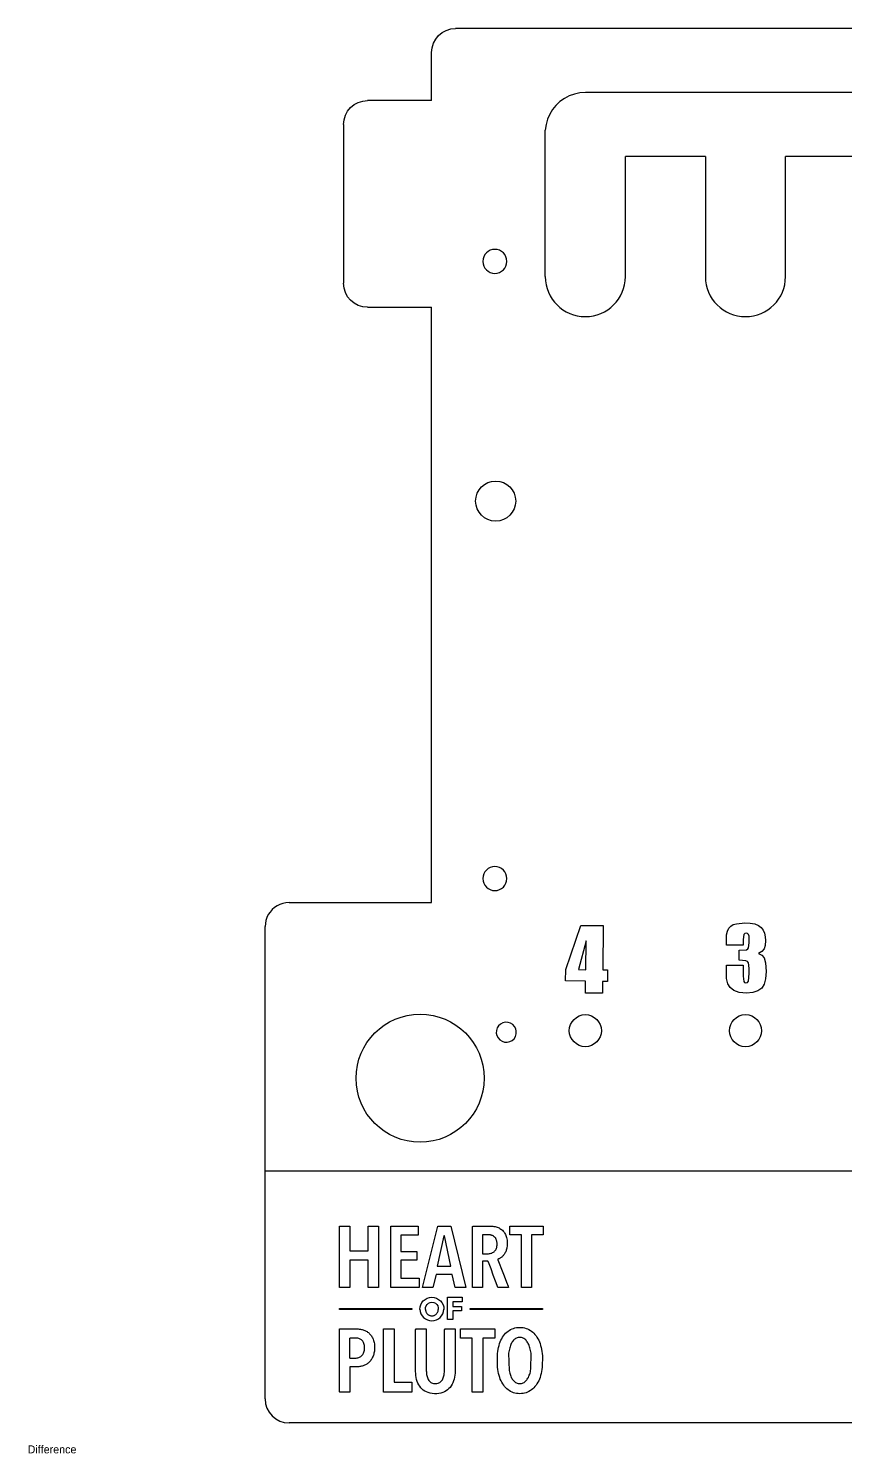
# Model space of a CAD drawing. Header units: millimetres. Extents: x -658 to 1307, y -81 to 472.
# Drawn here: x 0.1 to 102.2, y 0 to 178 of the extents above; entities that cross this region are included whole.
import ezdxf

# ---------------------------------------------------------------- set-up
doc = ezdxf.new("R2010")
doc.units = ezdxf.units.MM
doc.layers.get('0').update_dxf_attribs({"true_color": 0xffffff})

# ---------------------------------------------------------------- blocks, each defined once
blk = doc.blocks.new('3')
for p, q in [((0.19, 3.98, 0.03), (0.21, 4.31, 0.03)), ((0.21, 4.31, 0.03), (0.27, 4.58, 0.03)), ((0.27, 4.58, 0.03), (0.37, 4.79, 0.03)), ((0.37, 4.79, 0.03), (0.51, 4.95, 0.03)), ((0.51, 4.95, 0.03), (0.7, 5.06, 0.03)), ((0.7, 5.06, 0.03), (0.94, 5.13, 0.03)), ((0.94, 5.13, 0.03), (1.55, 5.2, 0.03)), ((1.48, 4.34, 0.03), (1.43, 3.96, 0.03)), ((1.55, 4.4, 0.03), (1.48, 4.34, 0.03)), ((1.55, 5.2, 0.03), (1.96, 5.18, 0.03)), ((1.66, 4.43, 0.03), (1.55, 4.4, 0.03)), ((1.76, 4.4, 0.03), (1.66, 4.43, 0.03)), ((1.83, 4.34, 0.03), (1.76, 4.4, 0.03)), ((1.87, 4.21, 0.03), (1.83, 4.34, 0.03)), ((1.88, 4, 0.03), (1.87, 4.21, 0.03)), ((1.96, 5.18, 0.03), (2.3, 5.11, 0.03)), ((2.3, 5.11, 0.03), (2.57, 5, 0.03)), ((2.57, 5, 0.03), (2.76, 4.85, 0.03)), ((2.76, 4.85, 0.03), (2.9, 4.66, 0.03)), ((2.9, 4.66, 0.03), (3, 4.43, 0.03)), ((3, 4.43, 0.03), (3.06, 4.17, 0.03)), ((0.19, 3.55, 0.03), (0.19, 3.98, 0.03)), ((1.43, 3.55, 0.03), (0.19, 3.55, 0.03)), ((1.13, 3.18, 0.03), (1.68, 3.21, 0.03)), ((1.13, 2.45, 0.03), (1.13, 3.18, 0.03)), ((1.43, 3.96, 0.03), (1.43, 3.55, 0.03)), ((1.68, 3.21, 0.03), (1.77, 3.27, 0.03)), ((1.77, 3.27, 0.03), (1.83, 3.36, 0.03)), ((1.83, 3.36, 0.03), (1.88, 3.72, 0.03)), ((1.88, 3.72, 0.03), (1.88, 4, 0.03)), ((2.97, 3.27, 0.03), (2.81, 3.09, 0.03)), ((3.05, 3.52, 0.03), (2.97, 3.27, 0.03)), ((3.08, 3.88, 0.03), (3.05, 3.52, 0.03)), ((3.06, 4.17, 0.03), (3.08, 3.88, 0.03)), ((1.62, 2.4, 0.03), (1.13, 2.45, 0.03)), ((1.74, 2.34, 0.03), (1.62, 2.4, 0.03)), ((1.82, 2.23, 0.03), (1.74, 2.34, 0.03)), ((1.86, 2.06, 0.03), (1.82, 2.23, 0.03)), ((2.81, 3.09, 0.03), (2.57, 2.93, 0.03)), ((2.57, 2.93, 0.03), (2.81, 2.81, 0.03)), ((2.81, 2.81, 0.03), (2.99, 2.62, 0.03)), ((2.99, 2.62, 0.03), (3.09, 2.25, 0.03)), ((3.09, 2.25, 0.03), (3.13, 1.6, 0.03)), ((0.19, 1.69, 0.03), (0.19, 2.08, 0.03)), ((0.19, 2.08, 0.03), (1.43, 2.08, 0.03)), ((0.21, 1.08, 0.03), (0.19, 1.69, 0.03)), ((0.29, 0.69, 0.03), (0.21, 1.08, 0.03)), ((1.43, 2.08, 0.03), (1.43, 1.27, 0.03)), ((1.43, 1.27, 0.03), (1.47, 0.86, 0.03)), ((1.83, 0.88, 0.03), (1.88, 1.46, 0.03)), ((1.88, 1.81, 0.03), (1.86, 2.06, 0.03)), ((1.88, 1.46, 0.03), (1.88, 1.81, 0.03)), ((3.09, 1.07, 0.03), (2.99, 0.67, 0.03)), ((3.13, 1.6, 0.03), (3.09, 1.07, 0.03)), ((0.46, 0.42, 0.03), (0.29, 0.69, 0.03)), ((0.74, 0.2, 0.03), (0.46, 0.42, 0.03)), ((1.14, 0.05, 0.03), (0.74, 0.2, 0.03)), ((1.67, 0, 0.03), (1.14, 0.05, 0.03)), ((1.47, 0.86, 0.03), (1.53, 0.79, 0.03)), ((1.53, 0.79, 0.03), (1.64, 0.77, 0.03)), ((1.64, 0.77, 0.03), (1.76, 0.8, 0.03)), ((2.14, 0.04, 0.03), (1.67, 0, 0.03)), ((1.76, 0.8, 0.03), (1.83, 0.88, 0.03)), ((2.52, 0.17, 0.03), (2.14, 0.04, 0.03)), ((2.81, 0.38, 0.03), (2.52, 0.17, 0.03)), ((2.99, 0.67, 0.03), (2.81, 0.38, 0.03))]:
    blk.add_line(p, q)
blk = doc.blocks.new('4')
for p, q in [((1.11, 5, 0.03), (2.77, 5, 0.03)), ((2.77, 5, 0.03), (2.77, 1.73, 0.03)), ((1.52, 3.86, 0.03), (0.97, 1.73, 0.03)), ((1.52, 1.73, 0.03), (1.52, 3.86, 0.03)), ((0.97, 1.73, 0.03), (1.52, 1.73, 0.03)), ((2.77, 1.73, 0.03), (3.12, 1.73, 0.03)), ((3.12, 1.73, 0.03), (3.12, 0.88, 0.03)), ((1.52, 0.88, 0.03), (0.04, 0.88, 0.03)), ((1.52, 0, 0.03), (1.52, 0.88, 0.03)), ((2.77, 0, 0.03), (1.52, 0, 0.03)), ((3.12, 0.88, 0.03), (2.77, 0.88, 0.03)), ((2.77, 0.88, 0.03), (2.77, 0, 0.03))]:
    blk.add_line(p, q)
blk.add_polyline3d([(0.04, 0.88, 0.03), (0.04, 1.73, 0.03), (1.11, 5, 0.03)])
blk = doc.blocks.new('Component_13')
for p, q in [((0, 13.28), (0, 20.93)), ((0, 20.93), (1.29, 20.93)), ((1.29, 20.93), (1.29, 17.83)), ((3.58, 17.83), (3.58, 20.93)), ((3.58, 20.93), (4.87, 20.93)), ((4.87, 20.93), (4.87, 13.28)), ((6.42, 13.28), (6.42, 20.93)), ((6.42, 20.93), (9.85, 20.93)), ((9.85, 19.79), (7.67, 19.79)), ((7.67, 19.79), (7.67, 17.75)), ((9.85, 20.93), (9.85, 19.79)), ((10.38, 13.28), (12.29, 20.93)), ((13.06, 19.71), (12.23, 15.91)), ((12.29, 20.93), (13.94, 20.93)), ((13.11, 19.71), (13.06, 19.71)), ((13.92, 15.91), (13.11, 19.71)), ((13.94, 20.93), (15.81, 13.28)), ((16.61, 20.9), (16.7, 20.93)), ((16.61, 20.14), (16.61, 20.9)), ((16.61, 18.67), (16.61, 20.14)), ((16.7, 20.93), (17.03, 20.93)), ((17.03, 20.93), (17.51, 20.93)), ((17.51, 20.93), (18.03, 20.93)), ((17.88, 19.85), (17.87, 19.65)), ((17.87, 19.65), (17.87, 19.34)), ((17.94, 19.85), (17.88, 19.85)), ((18.04, 19.85), (17.94, 19.85)), ((18.03, 20.93), (18.48, 20.93)), ((18.17, 19.85), (18.04, 19.85)), ((18.3, 19.85), (18.17, 19.85)), ((18.43, 19.85), (18.3, 19.85)), ((18.53, 19.85), (18.43, 19.85)), ((18.48, 20.93), (18.76, 20.93)), ((18.59, 19.85), (18.53, 19.85)), ((18.62, 19.85), (18.59, 19.85)), ((18.67, 19.85), (18.62, 19.85)), ((18.72, 19.85), (18.67, 19.85)), ((18.77, 19.84), (18.72, 19.85)), ((18.76, 20.93), (18.87, 20.93)), ((18.82, 19.84), (18.77, 19.84)), ((18.86, 19.83), (18.82, 19.84)), ((18.91, 19.82), (18.86, 19.83)), ((18.87, 20.93), (19.02, 20.93)), ((18.96, 19.81), (18.91, 19.82)), ((19.01, 19.79), (18.96, 19.81)), ((19.05, 19.78), (19.01, 19.79)), ((19.02, 20.93), (19.17, 20.91)), ((19.1, 19.76), (19.05, 19.78)), ((19.14, 19.74), (19.1, 19.76)), ((19.19, 19.72), (19.14, 19.74)), ((19.17, 20.91), (19.31, 20.89)), ((19.23, 19.69), (19.19, 19.72)), ((19.27, 19.67), (19.23, 19.69)), ((19.31, 19.64), (19.27, 19.67)), ((19.31, 20.89), (19.44, 20.87)), ((19.35, 19.61), (19.31, 19.64)), ((19.39, 19.57), (19.35, 19.61)), ((19.44, 20.87), (19.58, 20.84)), ((19.58, 20.84), (19.7, 20.8)), ((19.7, 20.8), (19.83, 20.75)), ((19.83, 20.75), (19.95, 20.7)), ((19.95, 20.7), (20.06, 20.64)), ((20.06, 20.64), (20.16, 20.57)), ((20.16, 20.57), (20.26, 20.5)), ((20.26, 20.5), (20.36, 20.41)), ((20.36, 20.41), (20.45, 20.32)), ((20.45, 20.32), (20.53, 20.23)), ((20.53, 20.23), (20.61, 20.12)), ((20.61, 20.12), (20.67, 20.01)), ((20.67, 20.01), (20.74, 19.89)), ((20.74, 19.89), (20.79, 19.76)), ((20.79, 19.76), (20.84, 19.63)), ((20.84, 19.63), (20.89, 19.49)), ((21.29, 19.83), (21.29, 20.93)), ((21.29, 20.93), (25.45, 20.93)), ((22.73, 19.83), (21.29, 19.83)), ((22.73, 13.28), (22.73, 19.83)), ((25.45, 19.83), (24.01, 19.83)), ((24.01, 19.83), (24.01, 13.28)), ((25.45, 20.93), (25.45, 19.83)), ((1.29, 17.83), (3.58, 17.83)), ((16.61, 16.87), (16.61, 18.67)), ((17.87, 19.34), (17.87, 18.94)), ((17.87, 18.94), (17.87, 18.5)), ((17.87, 18.5), (17.87, 18.09)), ((17.87, 18.09), (17.87, 17.75)), ((19.42, 19.54), (19.39, 19.57)), ((19.39, 17.8), (19.46, 17.88)), ((19.46, 19.49), (19.42, 19.54)), ((19.49, 19.45), (19.46, 19.49)), ((19.46, 17.88), (19.53, 17.97)), ((19.52, 19.41), (19.49, 19.45)), ((19.55, 19.36), (19.52, 19.41)), ((19.53, 17.97), (19.58, 18.06)), ((19.57, 19.31), (19.55, 19.36)), ((19.6, 19.25), (19.57, 19.31)), ((19.58, 18.06), (19.62, 18.17)), ((19.62, 19.19), (19.6, 19.25)), ((19.64, 19.13), (19.62, 19.19)), ((19.62, 18.17), (19.65, 18.28)), ((19.66, 19.06), (19.64, 19.13)), ((19.65, 18.28), (19.68, 18.41)), ((19.67, 19), (19.66, 19.06)), ((19.68, 18.92), (19.67, 19)), ((19.69, 18.85), (19.68, 18.92)), ((19.68, 18.41), (19.69, 18.54)), ((19.69, 18.77), (19.69, 18.85)), ((19.69, 18.68), (19.69, 18.77)), ((19.69, 18.54), (19.69, 18.68)), ((20.81, 17.83), (20.77, 17.73)), ((20.85, 17.94), (20.81, 17.83)), ((20.88, 18.05), (20.85, 17.94)), ((20.91, 18.16), (20.88, 18.05)), ((20.89, 19.49), (20.92, 19.34)), ((20.93, 18.28), (20.91, 18.16)), ((20.92, 19.34), (20.94, 19.18)), ((20.95, 18.41), (20.93, 18.28)), ((20.94, 19.18), (20.96, 19.01)), ((20.96, 18.54), (20.95, 18.41)), ((20.96, 19.01), (20.97, 18.84)), ((20.97, 18.68), (20.96, 18.54)), ((20.97, 18.84), (20.97, 18.68)), ((3.58, 16.67), (1.29, 16.67)), ((1.29, 16.67), (1.29, 13.28)), ((3.58, 13.28), (3.58, 16.67)), ((7.67, 17.75), (9.69, 17.75)), ((9.69, 16.69), (7.67, 16.69)), ((7.67, 16.69), (7.67, 14.43)), ((9.69, 17.75), (9.69, 16.69)), ((16.61, 15.13), (16.61, 16.87)), ((17.87, 17.75), (17.87, 17.54)), ((17.87, 17.54), (17.87, 17.49)), ((17.87, 17.49), (17.92, 17.49)), ((17.88, 16.54), (17.87, 16.48)), ((17.87, 16.48), (17.87, 16.07)), ((17.87, 16.07), (17.87, 15.39)), ((17.97, 16.54), (17.88, 16.54)), ((17.92, 17.49), (18.01, 17.49)), ((18.12, 16.54), (17.97, 16.54)), ((18.01, 17.49), (18.14, 17.49)), ((18.29, 16.54), (18.12, 16.54)), ((18.14, 17.49), (18.27, 17.49)), ((18.27, 17.49), (18.4, 17.49)), ((18.45, 16.54), (18.29, 16.54)), ((18.4, 17.49), (18.51, 17.49)), ((18.56, 16.54), (18.45, 16.54)), ((18.51, 17.49), (18.58, 17.49)), ((18.6, 16.53), (18.56, 16.54)), ((18.58, 17.49), (18.63, 17.49)), ((18.71, 16.2), (18.6, 16.53)), ((18.63, 17.49), (18.74, 17.5)), ((18.94, 15.58), (18.71, 16.2)), ((18.74, 17.5), (18.85, 17.52)), ((18.85, 17.52), (18.95, 17.54)), ((18.95, 17.54), (19.05, 17.57)), ((19.05, 17.57), (19.14, 17.62)), ((19.14, 17.62), (19.23, 17.67)), ((19.23, 17.67), (19.32, 17.73)), ((19.32, 17.73), (19.39, 17.8)), ((19.8, 16.81), (19.79, 16.74)), ((19.79, 16.74), (19.97, 16.29)), ((19.87, 16.83), (19.8, 16.81)), ((19.94, 16.86), (19.87, 16.83)), ((20, 16.89), (19.94, 16.86)), ((19.97, 16.29), (20.25, 15.56)), ((20.07, 16.93), (20, 16.89)), ((20.14, 16.97), (20.07, 16.93)), ((20.2, 17.01), (20.14, 16.97)), ((20.27, 17.06), (20.2, 17.01)), ((20.33, 17.12), (20.27, 17.06)), ((20.39, 17.18), (20.33, 17.12)), ((20.46, 17.24), (20.39, 17.18)), ((20.51, 17.31), (20.46, 17.24)), ((20.57, 17.39), (20.51, 17.31)), ((20.62, 17.46), (20.57, 17.39)), ((20.67, 17.55), (20.62, 17.46)), ((20.72, 17.64), (20.67, 17.55)), ((20.77, 17.73), (20.72, 17.64)), ((7.67, 14.43), (9.96, 14.43)), ((9.96, 14.43), (9.96, 13.28)), ((12.07, 14.9), (11.68, 13.28)), ((14.08, 14.9), (12.07, 14.9)), ((12.23, 15.91), (13.92, 15.91)), ((14.46, 13.28), (14.08, 14.9)), ((16.61, 13.8), (16.61, 15.13)), ((17.87, 15.39), (17.87, 14.62)), ((17.87, 14.62), (17.87, 13.9)), ((19.22, 14.81), (18.94, 15.58)), ((19.49, 14.07), (19.22, 14.81)), ((20.25, 15.56), (20.58, 14.72)), ((20.58, 14.72), (20.88, 13.95)), ((1.29, 13.28), (0, 13.28)), ((4.87, 13.28), (3.58, 13.28)), ((9.96, 13.28), (6.42, 13.28)), ((11.68, 13.28), (10.38, 13.28)), ((15.81, 13.28), (14.46, 13.28)), ((16.61, 13.28), (16.61, 13.8)), ((16.7, 13.28), (16.61, 13.28)), ((16.92, 13.28), (16.7, 13.28)), ((17.2, 13.28), (16.92, 13.28)), ((17.5, 13.28), (17.2, 13.28)), ((17.74, 13.28), (17.5, 13.28)), ((17.86, 13.28), (17.74, 13.28)), ((17.87, 13.41), (17.86, 13.28)), ((17.87, 13.9), (17.87, 13.41)), ((19.7, 13.5), (19.49, 14.07)), ((19.78, 13.28), (19.7, 13.5)), ((19.87, 13.28), (19.78, 13.28)), ((20.11, 13.28), (19.87, 13.28)), ((20.42, 13.28), (20.11, 13.28)), ((20.74, 13.28), (20.42, 13.28)), ((21, 13.28), (20.74, 13.28)), ((20.88, 13.95), (21.09, 13.42)), ((21.14, 13.28), (21, 13.28)), ((21.09, 13.42), (21.14, 13.28)), ((24.01, 13.28), (22.73, 13.28)), ((13.51, 12.05), (15.34, 12.05)), ((13.51, 9.27), (13.51, 12.05)), ((15.34, 11.48), (14.18, 11.48)), ((14.18, 11.48), (14.18, 10.91)), ((14.18, 10.91), (15.25, 10.91)), ((15.25, 10.91), (15.25, 10.35)), ((15.34, 12.05), (15.34, 11.48)), ((0, 10.52), (0, 10.63)), ((9.04, 10.52), (0, 10.52)), ((9.04, 10.63), (9.04, 10.52)), ((10.76, 10.53), (10.76, 10.48)), ((10.76, 10.48), (10.76, 10.41)), ((10.76, 10.41), (10.78, 10.34)), ((10.78, 10.34), (10.8, 10.27)), ((10.8, 10.27), (10.82, 10.2)), ((10.82, 10.2), (10.85, 10.14)), ((10.85, 10.14), (10.89, 10.08)), ((10.89, 10.08), (10.93, 10.02)), ((10.93, 10.02), (10.98, 9.96)), ((10.98, 9.96), (11.03, 9.91)), ((11.03, 9.91), (11.09, 9.87)), ((11.09, 9.87), (11.15, 9.83)), ((11.15, 9.83), (11.22, 9.8)), ((11.22, 9.8), (11.28, 9.77)), ((11.28, 9.77), (11.35, 9.75)), ((11.35, 9.75), (11.42, 9.73)), ((11.42, 9.73), (11.49, 9.73)), ((11.49, 9.73), (11.57, 9.72)), ((11.57, 9.72), (11.64, 9.73)), ((11.64, 9.73), (11.71, 9.74)), ((11.71, 9.74), (11.78, 9.76)), ((11.78, 9.76), (11.85, 9.78)), ((11.85, 9.78), (11.91, 9.81)), ((11.91, 9.81), (11.98, 9.85)), ((11.98, 9.85), (12.04, 9.89)), ((12.04, 9.89), (12.09, 9.93)), ((12.09, 9.93), (12.14, 9.99)), ((12.14, 9.99), (12.19, 10.04)), ((12.19, 10.04), (12.23, 10.1)), ((12.23, 10.1), (12.26, 10.16)), ((12.26, 10.16), (12.29, 10.23)), ((12.29, 10.23), (12.32, 10.3)), ((12.32, 10.3), (12.33, 10.37)), ((12.33, 10.37), (12.34, 10.44)), ((12.34, 10.44), (12.35, 10.51)), ((14.18, 9.27), (13.51, 9.27)), ((15.25, 10.35), (14.18, 10.35)), ((14.18, 10.35), (14.18, 9.27)), ((16.34, 10.52), (16.34, 10.63)), ((25.38, 10.52), (16.34, 10.52)), ((25.38, 10.63), (25.38, 10.52)), ((0, 7.97), (0.02, 8.08)), ((0, 7.26), (0, 7.97)), ((0, 6.08), (0, 7.26)), ((0.02, 8.08), (0.21, 8.08)), ((0.21, 8.08), (0.53, 8.08)), ((0.53, 8.08), (0.93, 8.08)), ((0.93, 8.08), (1.35, 8.08)), ((1.35, 8.08), (1.73, 8.08)), ((1.73, 8.08), (2.03, 8.08)), ((2.03, 8.08), (2.17, 8.08)), ((2.17, 8.08), (2.25, 8.08)), ((2.25, 8.08), (2.35, 8.08)), ((2.35, 8.08), (2.45, 8.07)), ((2.45, 8.07), (2.55, 8.06)), ((2.55, 8.06), (2.65, 8.04)), ((2.65, 8.04), (2.76, 8.02)), ((2.76, 8.02), (2.86, 8)), ((2.86, 8), (2.96, 7.97)), ((2.96, 7.97), (3.07, 7.94)), ((3.07, 7.94), (3.16, 7.9)), ((3.16, 7.9), (3.26, 7.86)), ((3.26, 7.86), (3.36, 7.81)), ((3.36, 7.81), (3.45, 7.76)), ((3.45, 7.76), (3.53, 7.7)), ((3.53, 7.7), (3.62, 7.63)), ((3.62, 7.63), (3.7, 7.56)), ((3.7, 7.56), (3.78, 7.48)), ((3.78, 7.48), (3.86, 7.4)), ((3.86, 7.4), (3.93, 7.32)), ((3.93, 7.32), (4, 7.22)), ((4, 7.22), (4.06, 7.12)), ((4.06, 7.12), (4.12, 7.02)), ((5.51, 0.2), (5.51, 8.08)), ((5.51, 8.08), (6.86, 8.08)), ((6.86, 8.08), (6.86, 1.44)), ((9.51, 7.99), (9.58, 8.08)), ((9.51, 6.99), (9.51, 7.99)), ((9.58, 8.08), (9.91, 8.08)), ((9.91, 8.08), (10.34, 8.08)), ((10.34, 8.08), (10.71, 8.08)), ((10.71, 8.08), (10.85, 8.08)), ((10.85, 8.08), (10.85, 7.36)), ((10.85, 7.36), (10.85, 5.9)), ((13.14, 7.99), (13.21, 8.08)), ((13.14, 7.01), (13.14, 7.99)), ((13.21, 8.08), (13.53, 8.08)), ((13.53, 8.08), (13.96, 8.08)), ((13.96, 8.08), (14.33, 8.08)), ((14.33, 8.08), (14.47, 8.08)), ((14.47, 8.08), (14.47, 7.35)), ((14.47, 7.35), (14.47, 5.84)), ((15.12, 6.95), (15.12, 8.08)), ((15.12, 8.08), (19.4, 8.08)), ((19.4, 8.08), (19.4, 6.95)), ((20.39, 7.06), (20.5, 7.23)), ((20.5, 7.23), (20.63, 7.4)), ((20.63, 7.4), (20.76, 7.55)), ((20.76, 7.55), (20.91, 7.68)), ((20.91, 7.68), (21.06, 7.8)), ((21.06, 7.8), (21.22, 7.91)), ((21.22, 7.91), (21.38, 8.01)), ((21.38, 8.01), (21.56, 8.1)), ((21.56, 8.1), (21.74, 8.16)), ((21.74, 8.16), (21.93, 8.22)), ((21.93, 8.22), (22.12, 8.25)), ((22.12, 8.25), (22.33, 8.28)), ((22.33, 8.28), (22.54, 8.28)), ((22.54, 8.28), (22.75, 8.28)), ((22.75, 8.28), (22.95, 8.25)), ((22.95, 8.25), (23.14, 8.22)), ((23.14, 8.22), (23.33, 8.16)), ((23.33, 8.16), (23.51, 8.1)), ((23.51, 8.1), (23.68, 8.01)), ((23.68, 8.01), (23.85, 7.91)), ((23.85, 7.91), (24.01, 7.8)), ((24.01, 7.8), (24.16, 7.68)), ((24.16, 7.68), (24.3, 7.55)), ((24.3, 7.55), (24.43, 7.4)), ((24.43, 7.4), (24.56, 7.23)), ((24.56, 7.23), (24.68, 7.06)), ((0, 4.61), (0, 6.08)), ((1.31, 6.91), (1.32, 6.95)), ((1.31, 6.71), (1.31, 6.91)), ((1.31, 6.36), (1.31, 6.71)), ((1.31, 5.93), (1.31, 6.36)), ((1.31, 5.47), (1.31, 5.93)), ((1.31, 5.04), (1.31, 5.47)), ((1.38, 6.95), (1.32, 6.95)), ((1.48, 6.95), (1.38, 6.95)), ((1.6, 6.95), (1.48, 6.95)), ((1.74, 6.95), (1.6, 6.95)), ((1.88, 6.95), (1.74, 6.95)), ((1.99, 6.95), (1.88, 6.95)), ((2.06, 6.95), (1.99, 6.95)), ((2.1, 6.95), (2.06, 6.95)), ((2.22, 6.94), (2.1, 6.95)), ((2.32, 6.93), (2.22, 6.94)), ((2.42, 6.9), (2.32, 6.93)), ((2.52, 6.87), (2.42, 6.9)), ((2.61, 6.83), (2.52, 6.87)), ((2.69, 6.78), (2.61, 6.83)), ((2.78, 6.72), (2.69, 6.78)), ((2.85, 6.65), (2.78, 6.72)), ((2.92, 6.57), (2.85, 6.65)), ((2.98, 6.48), (2.92, 6.57)), ((3.03, 6.39), (2.98, 6.48)), ((3.07, 6.28), (3.03, 6.39)), ((3.1, 6.16), (3.07, 6.28)), ((3.12, 6.03), (3.1, 6.16)), ((3.1, 5.32), (3.12, 5.45)), ((3.14, 5.89), (3.12, 6.03)), ((3.12, 5.45), (3.14, 5.59)), ((3.14, 5.74), (3.14, 5.89)), ((3.14, 5.59), (3.14, 5.74)), ((4.12, 7.02), (4.18, 6.91)), ((4.18, 6.91), (4.23, 6.79)), ((4.23, 6.79), (4.27, 6.66)), ((4.27, 6.66), (4.31, 6.53)), ((4.31, 6.53), (4.34, 6.39)), ((4.34, 6.39), (4.37, 6.24)), ((4.37, 6.24), (4.39, 6.09)), ((4.39, 5.45), (4.37, 5.31)), ((4.39, 6.09), (4.4, 5.93)), ((4.4, 5.6), (4.39, 5.45)), ((4.4, 5.93), (4.4, 5.76)), ((4.4, 5.76), (4.4, 5.6)), ((9.51, 5.39), (9.51, 6.99)), ((9.51, 3.85), (9.51, 5.39)), ((10.85, 5.9), (10.85, 4.32)), ((13.14, 5.45), (13.14, 7.01)), ((13.14, 3.95), (13.14, 5.45)), ((14.47, 5.84), (14.47, 4.23)), ((16.6, 6.95), (15.12, 6.95)), ((16.6, 0.2), (16.6, 6.95)), ((19.4, 6.95), (17.92, 6.95)), ((17.92, 6.95), (17.92, 0.2)), ((19.78, 5.28), (19.82, 5.54)), ((19.82, 5.54), (19.87, 5.78)), ((19.87, 5.78), (19.94, 6.02)), ((19.94, 6.02), (20.01, 6.25)), ((20.01, 6.25), (20.09, 6.47)), ((20.09, 6.47), (20.18, 6.68)), ((20.18, 6.68), (20.28, 6.87)), ((20.28, 6.87), (20.39, 7.06)), ((21.19, 5.41), (21.16, 5.24)), ((21.23, 5.57), (21.19, 5.41)), ((21.27, 5.72), (21.23, 5.57)), ((21.31, 5.87), (21.27, 5.72)), ((21.36, 6), (21.31, 5.87)), ((21.41, 6.13), (21.36, 6)), ((21.47, 6.26), (21.41, 6.13)), ((21.53, 6.37), (21.47, 6.26)), ((21.6, 6.48), (21.53, 6.37)), ((21.68, 6.58), (21.6, 6.48)), ((21.75, 6.67), (21.68, 6.58)), ((21.83, 6.75), (21.75, 6.67)), ((21.92, 6.82), (21.83, 6.75)), ((22.01, 6.88), (21.92, 6.82)), ((22.11, 6.94), (22.01, 6.88)), ((22.21, 6.98), (22.11, 6.94)), ((22.31, 7), (22.21, 6.98)), ((22.42, 7.02), (22.31, 7)), ((22.54, 7.03), (22.42, 7.02)), ((22.65, 7.02), (22.54, 7.03)), ((22.76, 7), (22.65, 7.02)), ((22.86, 6.98), (22.76, 7)), ((22.96, 6.94), (22.86, 6.98)), ((23.05, 6.88), (22.96, 6.94)), ((23.15, 6.82), (23.05, 6.88)), ((23.23, 6.75), (23.15, 6.82)), ((23.31, 6.67), (23.23, 6.75)), ((23.39, 6.58), (23.31, 6.67)), ((23.46, 6.48), (23.39, 6.58)), ((23.53, 6.37), (23.46, 6.48)), ((23.59, 6.26), (23.53, 6.37)), ((23.65, 6.13), (23.59, 6.26)), ((23.71, 6), (23.65, 6.13)), ((23.76, 5.87), (23.71, 6)), ((23.8, 5.72), (23.76, 5.87)), ((23.84, 5.57), (23.8, 5.72)), ((23.88, 5.41), (23.84, 5.57)), ((23.91, 5.24), (23.88, 5.41)), ((24.68, 7.06), (24.79, 6.87)), ((24.79, 6.87), (24.89, 6.68)), ((24.89, 6.68), (24.98, 6.47)), ((24.98, 6.47), (25.06, 6.25)), ((25.06, 6.25), (25.13, 6.02)), ((25.13, 6.02), (25.2, 5.78)), ((25.2, 5.78), (25.25, 5.54)), ((25.25, 5.54), (25.3, 5.28)), ((0, 3.09), (0, 4.61)), ((1.31, 4.7), (1.31, 5.04)), ((1.31, 4.49), (1.31, 4.7)), ((1.32, 4.45), (1.31, 4.49)), ((1.32, 4.45), (1.38, 4.45)), ((1.38, 4.45), (1.48, 4.45)), ((1.48, 4.45), (1.6, 4.45)), ((1.6, 4.45), (1.74, 4.45)), ((1.74, 4.45), (1.88, 4.45)), ((1.88, 4.45), (1.99, 4.45)), ((1.99, 4.45), (2.06, 4.45)), ((2.06, 4.45), (2.1, 4.45)), ((2.1, 4.45), (2.22, 4.46)), ((2.22, 4.46), (2.32, 4.48)), ((2.32, 4.48), (2.42, 4.51)), ((2.42, 4.51), (2.52, 4.54)), ((2.52, 4.54), (2.61, 4.59)), ((2.61, 4.59), (2.69, 4.65)), ((2.69, 4.65), (2.78, 4.72)), ((2.78, 4.72), (2.85, 4.79)), ((2.85, 4.79), (2.92, 4.88)), ((2.92, 4.88), (2.98, 4.97)), ((2.98, 4.97), (3.03, 5.08)), ((3.03, 5.08), (3.07, 5.19)), ((3.07, 5.19), (3.1, 5.32)), ((3.25, 3.6), (3.15, 3.55)), ((3.34, 3.65), (3.25, 3.6)), ((3.43, 3.7), (3.34, 3.65)), ((3.52, 3.77), (3.43, 3.7)), ((3.6, 3.83), (3.52, 3.77)), ((3.69, 3.91), (3.6, 3.83)), ((3.76, 3.98), (3.69, 3.91)), ((3.84, 4.07), (3.76, 3.98)), ((3.91, 4.15), (3.84, 4.07)), ((3.97, 4.25), (3.91, 4.15)), ((4.04, 4.34), (3.97, 4.25)), ((4.1, 4.45), (4.04, 4.34)), ((4.15, 4.56), (4.1, 4.45)), ((4.2, 4.67), (4.15, 4.56)), ((4.25, 4.79), (4.2, 4.67)), ((4.29, 4.91), (4.25, 4.79)), ((4.32, 5.04), (4.29, 4.91)), ((4.35, 5.17), (4.32, 5.04)), ((4.37, 5.31), (4.35, 5.17)), ((9.51, 3.02), (9.51, 3.85)), ((10.85, 4.32), (10.85, 3.26)), ((13.14, 3.14), (13.14, 3.95)), ((14.47, 4.23), (14.47, 3.14)), ((19.74, 5.01), (19.78, 5.28)), ((19.74, 3.3), (19.74, 5.01)), ((21.16, 5.24), (21.14, 5.07)), ((21.14, 5.07), (21.19, 2.9)), ((23.94, 5.07), (23.91, 5.24)), ((23.91, 3.07), (23.94, 5.07)), ((25.3, 5.28), (25.33, 5.01)), ((25.33, 5.01), (25.36, 4.73)), ((25.36, 4.73), (25.33, 3.3)), ((0, 1.71), (0, 3.09)), ((1.32, 3.36), (1.31, 3.32)), ((1.31, 3.32), (1.31, 3.03)), ((1.31, 3.03), (1.31, 2.56)), ((1.31, 2.56), (1.31, 1.97)), ((1.31, 1.97), (1.31, 1.36)), ((1.4, 3.36), (1.32, 3.36)), ((1.54, 3.36), (1.4, 3.36)), ((1.71, 3.36), (1.54, 3.36)), ((1.89, 3.36), (1.71, 3.36)), ((2.06, 3.36), (1.89, 3.36)), ((2.18, 3.36), (2.06, 3.36)), ((2.24, 3.36), (2.18, 3.36)), ((2.33, 3.36), (2.24, 3.36)), ((2.43, 3.37), (2.33, 3.36)), ((2.54, 3.38), (2.43, 3.37)), ((2.64, 3.4), (2.54, 3.38)), ((2.75, 3.42), (2.64, 3.4)), ((2.85, 3.44), (2.75, 3.42)), ((2.95, 3.47), (2.85, 3.44)), ((3.05, 3.51), (2.95, 3.47)), ((3.15, 3.55), (3.05, 3.51)), ((9.51, 2.77), (9.51, 3.02)), ((9.53, 2.51), (9.51, 2.77)), ((9.56, 2.25), (9.53, 2.51)), ((9.6, 2), (9.56, 2.25)), ((9.65, 1.76), (9.6, 2)), ((10.85, 3.26), (10.85, 3.03)), ((10.85, 3.03), (10.85, 2.87)), ((10.85, 2.87), (10.86, 2.72)), ((10.86, 2.72), (10.88, 2.56)), ((10.88, 2.56), (10.9, 2.41)), ((10.9, 2.41), (10.92, 2.27)), ((10.92, 2.27), (10.96, 2.13)), ((10.96, 2.13), (11, 2)), ((11, 2), (11.05, 1.88)), ((11.05, 1.88), (11.1, 1.76)), ((12.87, 1.74), (12.93, 1.85)), ((12.93, 1.85), (12.98, 1.96)), ((12.98, 1.96), (13.02, 2.09)), ((13.02, 2.09), (13.06, 2.23)), ((13.06, 2.23), (13.08, 2.37)), ((13.08, 2.37), (13.1, 2.52)), ((13.1, 2.52), (13.12, 2.67)), ((13.12, 2.67), (13.13, 2.83)), ((13.13, 2.83), (13.14, 2.99)), ((13.14, 2.99), (13.14, 3.14)), ((14.33, 1.83), (14.26, 1.59)), ((14.38, 2.07), (14.33, 1.83)), ((14.42, 2.32), (14.38, 2.07)), ((14.45, 2.58), (14.42, 2.32)), ((14.46, 2.85), (14.45, 2.58)), ((14.47, 3.14), (14.46, 2.85)), ((19.78, 3.03), (19.74, 3.3)), ((19.82, 2.77), (19.78, 3.03)), ((19.88, 2.52), (19.82, 2.77)), ((19.94, 2.28), (19.88, 2.52)), ((20.02, 2.04), (19.94, 2.28)), ((20.1, 1.83), (20.02, 2.04)), ((20.19, 1.62), (20.1, 1.83)), ((21.19, 2.9), (21.23, 2.74)), ((21.23, 2.74), (21.27, 2.58)), ((21.27, 2.58), (21.31, 2.44)), ((21.31, 2.44), (21.36, 2.3)), ((21.36, 2.3), (21.41, 2.17)), ((21.41, 2.17), (21.47, 2.04)), ((21.47, 2.04), (21.53, 1.93)), ((21.53, 1.93), (21.6, 1.82)), ((21.6, 1.82), (21.68, 1.72)), ((23.4, 1.72), (23.47, 1.82)), ((23.47, 1.82), (23.54, 1.93)), ((23.54, 1.93), (23.6, 2.04)), ((23.6, 2.04), (23.66, 2.17)), ((23.66, 2.17), (23.72, 2.3)), ((23.72, 2.3), (23.77, 2.44)), ((23.77, 2.44), (23.81, 2.58)), ((23.81, 2.58), (23.85, 2.74)), ((23.85, 2.74), (23.89, 2.9)), ((23.89, 2.9), (23.91, 3.07)), ((24.98, 1.83), (24.89, 1.62)), ((25.06, 2.04), (24.98, 1.83)), ((25.13, 2.28), (25.06, 2.04)), ((25.2, 2.52), (25.13, 2.28)), ((25.25, 2.77), (25.2, 2.52)), ((25.3, 3.03), (25.25, 2.77)), ((25.33, 3.3), (25.3, 3.03)), ((0, 0.68), (0, 1.71)), ((0, 0.21), (0, 0.68)), ((0.04, 0.2), (0, 0.21)), ((0.19, 0.2), (0.04, 0.2)), ((0.41, 0.2), (0.19, 0.2)), ((0.66, 0.2), (0.41, 0.2)), ((0.91, 0.2), (0.66, 0.2)), ((1.12, 0.2), (0.91, 0.2)), ((1.27, 0.2), (1.12, 0.2)), ((1.31, 0.2), (1.27, 0.2)), ((1.31, 1.36), (1.31, 0.81)), ((1.31, 0.81), (1.31, 0.39)), ((1.31, 0.39), (1.31, 0.2)), ((9.03, 0.2), (5.51, 0.2)), ((6.86, 1.44), (9.03, 1.44)), ((9.03, 1.44), (9.03, 0.2)), ((9.72, 1.53), (9.65, 1.76)), ((9.81, 1.32), (9.72, 1.53)), ((9.91, 1.11), (9.81, 1.32)), ((10.03, 0.92), (9.91, 1.11)), ((10.16, 0.75), (10.03, 0.92)), ((10.31, 0.59), (10.16, 0.75)), ((10.48, 0.45), (10.31, 0.59)), ((10.66, 0.32), (10.48, 0.45)), ((10.86, 0.22), (10.66, 0.32)), ((11.08, 0.13), (10.86, 0.22)), ((11.32, 0.06), (11.08, 0.13)), ((11.1, 1.76), (11.17, 1.66)), ((11.17, 1.66), (11.24, 1.57)), ((11.24, 1.57), (11.32, 1.49)), ((11.32, 1.49), (11.42, 1.41)), ((11.58, 0.02), (11.32, 0.06)), ((11.42, 1.41), (11.52, 1.35)), ((11.52, 1.35), (11.63, 1.31)), ((11.86, 0), (11.58, 0.02)), ((11.63, 1.31), (11.76, 1.28)), ((11.76, 1.28), (11.9, 1.26)), ((12.16, 0), (11.86, 0)), ((11.9, 1.26), (12.05, 1.26)), ((12.05, 1.26), (12.19, 1.27)), ((12.43, 0.03), (12.16, 0)), ((12.19, 1.27), (12.32, 1.3)), ((12.32, 1.3), (12.44, 1.34)), ((12.69, 0.08), (12.43, 0.03)), ((12.44, 1.34), (12.54, 1.4)), ((12.54, 1.4), (12.64, 1.47)), ((12.64, 1.47), (12.72, 1.55)), ((12.93, 0.15), (12.69, 0.08)), ((12.72, 1.55), (12.8, 1.64)), ((12.8, 1.64), (12.87, 1.74)), ((13.14, 0.24), (12.93, 0.15)), ((13.34, 0.36), (13.14, 0.24)), ((13.52, 0.49), (13.34, 0.36)), ((13.69, 0.63), (13.52, 0.49)), ((13.84, 0.79), (13.69, 0.63)), ((13.97, 0.97), (13.84, 0.79)), ((14.08, 1.17), (13.97, 0.97)), ((14.18, 1.37), (14.08, 1.17)), ((14.26, 1.59), (14.18, 1.37)), ((17.92, 0.2), (16.6, 0.2)), ((20.29, 1.42), (20.19, 1.62)), ((20.4, 1.24), (20.29, 1.42)), ((20.52, 1.06), (20.4, 1.24)), ((20.64, 0.9), (20.52, 1.06)), ((20.77, 0.75), (20.64, 0.9)), ((20.92, 0.61), (20.77, 0.75)), ((21.07, 0.49), (20.92, 0.61)), ((21.22, 0.38), (21.07, 0.49)), ((21.39, 0.28), (21.22, 0.38)), ((21.56, 0.19), (21.39, 0.28)), ((21.74, 0.12), (21.56, 0.19)), ((21.68, 1.72), (21.75, 1.63)), ((21.93, 0.07), (21.74, 0.12)), ((21.75, 1.63), (21.83, 1.55)), ((21.83, 1.55), (21.92, 1.47)), ((21.92, 1.47), (22.01, 1.41)), ((22.13, 0.03), (21.93, 0.07)), ((22.01, 1.41), (22.11, 1.36)), ((22.11, 1.36), (22.21, 1.32)), ((22.33, 0.01), (22.13, 0.03)), ((22.21, 1.32), (22.31, 1.29)), ((22.31, 1.29), (22.42, 1.28)), ((22.54, 0), (22.33, 0.01)), ((22.42, 1.28), (22.54, 1.27)), ((22.54, 1.27), (22.65, 1.28)), ((22.75, 0.01), (22.54, 0)), ((22.65, 1.28), (22.76, 1.29)), ((22.95, 0.03), (22.75, 0.01)), ((22.76, 1.29), (22.87, 1.32)), ((22.87, 1.32), (22.97, 1.36)), ((23.14, 0.07), (22.95, 0.03)), ((22.97, 1.36), (23.07, 1.41)), ((23.07, 1.41), (23.16, 1.47)), ((23.33, 0.12), (23.14, 0.07)), ((23.16, 1.47), (23.24, 1.55)), ((23.24, 1.55), (23.32, 1.63)), ((23.32, 1.63), (23.4, 1.72)), ((23.51, 0.19), (23.33, 0.12)), ((23.68, 0.28), (23.51, 0.19)), ((23.85, 0.38), (23.68, 0.28)), ((24.01, 0.49), (23.85, 0.38)), ((24.16, 0.61), (24.01, 0.49)), ((24.3, 0.75), (24.16, 0.61)), ((24.43, 0.9), (24.3, 0.75)), ((24.56, 1.06), (24.43, 0.9)), ((24.68, 1.24), (24.56, 1.06)), ((24.79, 1.42), (24.68, 1.24)), ((24.89, 1.62), (24.79, 1.42))]:
    blk.add_line(p, q)
at = {"color": 250, "true_color": 0x231f20}
for p, q in [((0, 10.63), (9.04, 10.63)), ((16.34, 10.63), (25.38, 10.63))]:
    blk.add_line(p, q, dxfattribs=at)
at = {"extrusion": (0, 0, -1)}
for centre, radius, start, end in [((-11.55, 10.53), 1.51, 0, 180), ((-11.55, 10.63), 0.802, 352.5424, 188.3797)]:
    blk.add_arc(centre, radius, start, end, dxfattribs=at)
blk.add_arc((11.55, 10.63), 1.51, 183.4672, 356.5328)
blk = doc.blocks.new('Group_44')
for p, q in [((97.2, 98.89), (3, 98.89, 0)), ((0, 89.89, 0), (0, 95.89, 0)), ((18.52, 90.84), (17.85, 90.7)), ((19.2, 90.89), (18.52, 90.84)), ((97.2, 90.89), (19.2, 90.89)), ((0, 89.89, 0), (-8, 89.89, 0)), ((15.53, 89.29), (15.1, 88.76)), ((16.03, 89.76), (15.53, 89.29)), ((16.59, 90.16), (16.03, 89.76)), ((17.2, 90.47), (16.59, 90.16)), ((17.85, 90.7), (17.2, 90.47)), ((14.47, 87.55), (14.29, 86.89)), ((14.75, 88.18), (14.47, 87.55)), ((15.1, 88.76), (14.75, 88.18)), ((-11, 86.89, 0), (-11, 67.06, 0)), ((14.29, 86.89), (14.2, 86.21)), ((14.2, 67.89), (14.2, 86.21)), ((34.2, 82.89), (24.2, 82.89)), ((24.2, 67.89), (24.2, 82.89)), ((34.2, 82.89), (34.2, 67.89)), ((44.2, 67.89), (44.2, 82.89)), ((54.2, 82.89), (44.2, 82.89)), ((-8, 64.06, 0), (0, 64.06, 0)), ((0, -10.31, 0), (0, 64.06, 0)), ((-17.8, -10.31, 0), (0, -10.31, 0)), ((-20.8, -43.81, 0), (-20.8, -13.31, 0)), ((-20.8, -72.31, 0), (-20.8, -43.81, 0)), ((-20.8, -43.81, 0), (97.2, -43.81, 0)), ((94.2, -75.31, 0), (-17.8, -75.31, 0))]:
    blk.add_line(p, q)
blk.add_polyline3d([(-17.8, -10.31, 0), (-18.19, -10.34, 0), (-18.58, -10.42, 0), (-18.95, -10.54, 0), (-19.3, -10.72, 0), (-19.63, -10.93, 0), (-19.92, -11.19, 0), (-20.18, -11.49, 0), (-20.4, -11.81, 0), (-20.57, -12.17, 0), (-20.7, -12.54, 0), (-20.77, -12.92, 0), (-20.8, -13.31, 0)])
blk.add_polyline3d([(10.56, -26.72, 0), (10.57, -26.39, 0), (10.5, -26.07, 0), (10.35, -25.79, 0), (10.13, -25.54, 0), (9.86, -25.37, 0), (9.55, -25.27, 0), (9.22, -25.26, 0), (8.9, -25.33, 0), (8.61, -25.48, 0), (8.37, -25.7, 0), (8.2, -25.97, 0), (8.1, -26.29, 0), (8.08, -26.61, 0), (8.15, -26.93, 0), (8.31, -27.22, 0), (8.53, -27.46, 0), (8.8, -27.64, 0), (9.11, -27.73, 0), (9.44, -27.75, 0), (9.76, -27.68, 0), (10.05, -27.53, 0), (10.29, -27.31, 0), (10.46, -27.03, 0), (10.56, -26.72, 0)], close=True)
at = {"extrusion": (-1.5873e-06, 4.38328e-06, -1)}
for centre in [(-7.9, 69.8, 0), (-7.9, -7.31, 0)]:
    blk.add_circle(centre, 1.5, dxfattribs=at)
for centre, radius in [((8, 39.85, 0), 2.5), ((-1.44, -32.25, 0), 8), ((19.2, -26.31, 0), 2), ((39.2, -26.31, 0), 2)]:
    blk.add_circle(centre, radius)
at = {"extrusion": (0, 0, -1)}
for centre, start, end in [((-3, 95.89, 0), 0, 90), ((8, 86.89, 0), 360, 90), ((8, 67.06, 0), 270, 0)]:
    blk.add_arc(centre, 3, start, end, dxfattribs=at)
for centre, radius, end in [((19.2, 67.89), 5, 0), ((39.2, 67.89), 5, 0), ((-17.8, -72.31, 0), 3, 270)]:
    blk.add_arc(centre, radius, 180, end)
at = {"extrusion": (9.5187e-08, 8.17572e-06, 1), "xscale": 1.692331889270418, "yscale": 1.692331889270416, "rotation": 359.3329559130655}
blk.add_blockref('4', (16.65, -21.59, -0.02), dxfattribs=at)
at = {"xscale": 1.692331889270414, "yscale": 1.692331889270414}
blk.add_blockref('3', (36.49, -21.63, -0.02), dxfattribs=at)
blk.add_blockref('Component_13', (-11.52, -71.66, 0))
blk = doc.blocks.new('Difference_1')
blk = doc.blocks.new('Difference')
blk = doc.blocks.new('Difference_3')

msp = doc.modelspace()

# ---------------------------------------------------------------- block references
ref = msp.add_blockref('Difference', (830.62, 135.39, 0), dxfattribs=dict(xscale=0.1, yscale=0.1, zscale=0.1))
ref.add_attrib('Skp_GroupInstanceName', 'Difference', (0, 0), dxfattribs={"height": 1})
msp.add_blockref('Group_44', (50.46, 79.12, 16.7))
ref = msp.add_blockref('Difference_3', (830.62, 0), dxfattribs=dict(xscale=0.1, yscale=0.1, zscale=0.1))
ref.add_attrib('Skp_GroupInstanceName', 'Difference', (0, 0), dxfattribs={"height": 1})
ref = msp.add_blockref('Difference_1', (875.98, -82.94, -16.08))
ref.add_attrib('Skp_GroupInstanceName', 'Difference', (0, 0), dxfattribs={"height": 1})

doc.saveas('drawing.dxf')
